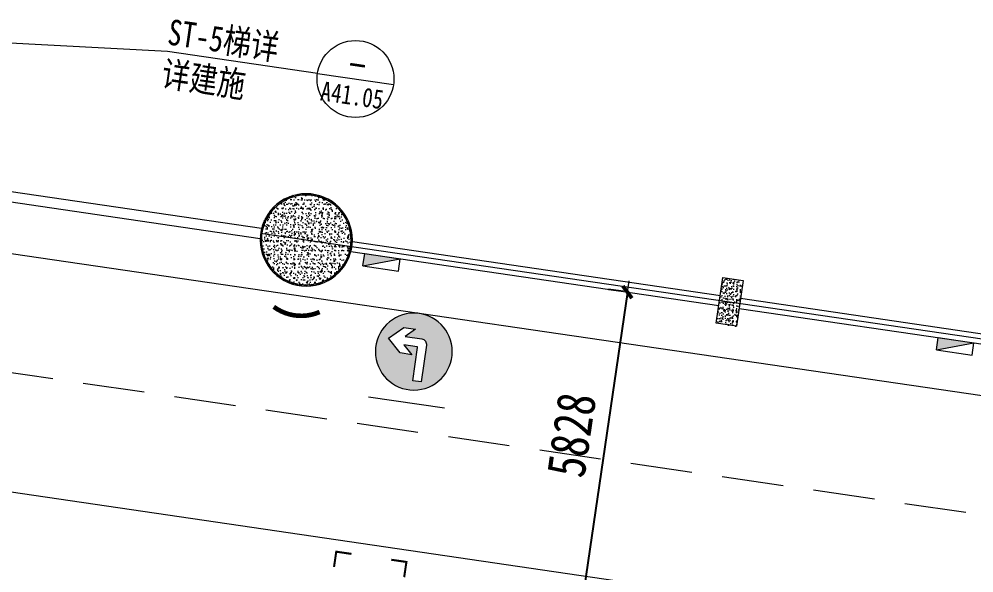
# Model space of a CAD drawing. Header units: inches. Extents: x -414268 to 632271, y -366004 to 318730.
# Drawn here: x 537920 to 556549, y 67089 to 77882 of the extents above; entities that cross this region are included whole.
import ezdxf
from ezdxf.enums import TextEntityAlignment as Align

# ---------------------------------------------------------------- set-up
doc = ezdxf.new("R2010")
doc.units = ezdxf.units.IN
doc.header["$LTSCALE"] = 1200
doc.header["$MEASUREMENT"] = 0
doc.linetypes.add('DASHEDX2', pattern=[1.5, 1, -0.5])
doc.layers.get('0').update_dxf_attribs({"linetype": 'CONTINUOUS', "lineweight": 0})
doc.layers.get('DEFPOINTS').update_dxf_attribs({"linetype": 'CONTINUOUS', "lineweight": 0})
for name, color, linetype, lineweight in [('0--PAI--', 7, 'CONTINUOUS', 0), ('0--PAI--BLUE', 5, 'CONTINUOUS', 0), ('0--尺寸', 3, 'CONTINUOUS', 0), ('0--弧型立面标', 7, 'CONTINUOUS', 0), ('0--立面标', 7, 'CONTINUOUS', 0), ('0--路缘线', 1, 'CONTINUOUS', 0), ('7', 7, 'CONTINUOUS', 0), ('COL-GRID-UG-2$0$A-ANNO-DIM', 7, 'CONTINUOUS', 0), ('COL-GRID-UG-2$0$A-CORE-PAR', 7, 'CONTINUOUS', 0), ('COL-GRID-UG-2$0$A-MTRL-HTC', 7, 'CONTINUOUS', 0), ('COL-GRID-UG-2$0$STR-COMP-0', 7, 'CONTINUOUS', 0), ('COL-GRID-UG-2$0$STR-COMP-4', 7, 'CONTINUOUS', 0), ('DY1', 7, 'CONTINUOUS', 0), ('HY消火栓', 7, 'CONTINUOUS', 0), ('LTP-UG1$0$A-SITE-VENT', 7, 'CONTINUOUS', 0), ('WALL', 7, 'CONTINUOUS', 0)]:
    doc.layers.add(name, color=color, linetype=linetype, lineweight=lineweight)
doc.styles.add('-黑体', font='simhei.ttf', dxfattribs={"width": 0.8})
doc.styles.add('COL-GRID-UG-1_8A_200701112', font='romans.shx', dxfattribs={"width": 0.85})
doc.dimstyles.new('DIMN150', dxfattribs={"dimscale": 1.5, "dimtxt": 250, "dimasz": 1, "dimexe": 250, "dimexo": 300, "dimgap": 150, "dimtad": 1, "dimdec": 0, "dimzin": 0, "dimdsep": 46, "dimtxsty": 'COL-GRID-UG-1_8A_200701112', "dimblk": '_DIMX', "dimcen": 0.09, "dimdle": 0.375, "dimclrd": 1, "dimclre": 1, "dimclrt": 7, "dimadec": 0, "dimazin": 0, "dimtfac": 1, "dimtdec": 0, "dimtix": 1, "dimtmove": 0, "dimatfit": 3, "dimldrblk": '_DIMX', "dimfxl": 250, "dimtolj": 1, "dimtzin": 0, "dimarcsym": 0})

# ---------------------------------------------------------------- blocks, each defined once
blk = doc.blocks.new('COL-GRID-UG-2$0$_8')
at = {"layer": 'COL-GRID-UG-2$0$STR-COMP-4'}
h = blk.add_hatch(dxfattribs=at)
h.set_pattern_fill('AR-CONC', color=251, scale=0.02, angle=8.3206, style=0)
h.set_pattern_definition([(50, (-65.09035, -5.26929), (0.14345204, -0.01255043), [0.015, -0.165]), (355, (-65.09035, -5.26929), (-0.02775027, 0.15043843), [0.012, -0.132]), (100.4514, (-65.0784, -5.27034), (0.11570188, 0.1378879), [0.01274804, -0.14022842]), (46.1842, (-65.09035, -5.2293), (0.2134482, -0.0331038), [0.0225, -0.2475]), (96.6356, (-65.07256, -5.23205), (0.18693254, 0.1948236), [0.01912206, -0.2103426]), (351.1842, (-65.09035, -5.2293), (0.1869324, 0.1948237), [0.018, -0.198]), (21, (-65.07035, -5.23929), (0.1193814, -0.08052378), [0.015, -0.165]), (326, (-65.07035, -5.23929), (0.04866307, 0.14503), [0.012, -0.132]), (71.4514, (-65.0604, -5.246), (0.16804453, 0.0645061), [0.01274804, -0.14022842]), (37.5, (-65.09035, -5.26929), (0.00243197, 0.06657877), [0, -0.1304, 0, -0.134, 0, -0.1325]), (7.5, (-65.09035, -5.26929), (0.05261391, 0.07888234), [0, -0.0764, 0, -0.1274, 0, -0.0505]), (327.5, (-65.13495, -5.26929), (0.106764487, -0.004510974), [0, -0.05, 0, -0.156, 0, -0.207]), (317.5, (-65.15495, -5.26929), (0.11663723, 0.020021), [0, -0.065, 0, -0.1036, 0, -0.147])])
h.paths.add_polyline_path([(0.45, -0.2), (-0.45, -0.2), (-0.45, 0.2), (0.45, 0.2)])
at = {"layer": 'COL-GRID-UG-2$0$STR-COMP-0'}
blk.add_lwpolyline([(0.45, -0.2), (-0.45, -0.2), (-0.45, 0.2), (0.45, 0.2)], close=True, dxfattribs=at)
blk = doc.blocks.new('COL-GRID-UG-2$0$COL_1_8')
at = {"layer": 'COL-GRID-UG-2$0$A-MTRL-HTC'}
h = blk.add_hatch(dxfattribs=at)
h.set_pattern_fill('STEEL', color=256, scale=0.5, style=0)
h.set_pattern_definition([(315, (21.45, -21.45), (-0.04419417, -0.04419417), []), (315, (21.45, -21.48125), (-0.04419417, -0.04419417), [])])
edge = h.paths.add_edge_path(flags=16)
edge.add_arc((0, 0), 0.875, 0, 360)
edge = h.paths.add_edge_path()
edge.add_arc((0, 0), 0.9, 0, 360)
h = blk.add_hatch(dxfattribs=at)
h.set_pattern_fill('AR-CONC', color=256, scale=0.025, style=0)
h.set_pattern_definition([(310, (21.45, -21.45), (0.17931505, 0.015688), [0.01875, -0.20625]), (5, (21.45, -21.45), (-0.0346878, -0.188048), [0.015, -0.165]), (259.5486, (21.46494, -21.4487), (0.1446273, -0.1723599), [0.015935, -0.1752855]), (313.8158, (21.45, -21.5), (0.2668103, 0.0413798), [0.028125, -0.309375]), (263.3644, (21.47223, -21.49655), (0.2336657, -0.2435295), [0.0239026, -0.2629282]), (8.8158, (21.45, -21.5), (0.2336655, -0.2435297), [0.0225, -0.2475]), (339, (21.475, -21.4875), (0.14922676, 0.1006547), [0.01875, -0.20625]), (34, (21.475, -21.4875), (0.0608288, -0.1812875), [0.015, -0.165]), (288.5486, (21.48744, -21.47911), (0.2100557, -0.0806326), [0.015935, -0.1752855]), (322.5, (21.45, -21.45), (0.00303996, -0.08322346), [0, -0.163, 0, -0.1675, 0, -0.165625]), (352.5, (21.45, -21.45), (0.06576738, -0.09860293), [0, -0.0955, 0, -0.15925, 0, -0.063125]), (32.5, (21.39425, -21.45), (0.13345561, 0.00563872), [0, -0.0625, 0, -0.195, 0, -0.25875]), (42.5, (21.36925, -21.45), (0.14579654, -0.02502625), [0, -0.08125, 0, -0.1295, 0, -0.18375])])
edge = h.paths.add_edge_path()
edge.add_arc((0, 0), 0.875, 0, 360)
at = {"layer": 'COL-GRID-UG-2$0$A-CORE-PAR'}
for radius in [0.9, 0.875]:
    blk.add_circle((0, 0), radius, dxfattribs=at)
blk = doc.blocks.new('HY')
for p, q in [((0, 0), (0.24, 0)), ((0, 0), (0.24, -0.7)), ((0, 0), (0, -0.7)), ((0.24, 0), (0.24, -0.7)), ((0, -0.7), (0.24, -0.7))]:
    blk.add_line(p, q)
blk.add_solid([(0, 0), (0.24, 0), (0.24, -0.7)])
blk = doc.blocks.new('_DIMX')
blk.add_line((-150, 0), (150, 0))
at = {"const_width": 50}
blk.add_lwpolyline([(-70, -70), (70, 70)], dxfattribs=at)
blk = doc.blocks.new('*D290')
at = {"layer": '0--尺寸', "color": 0, "lineweight": -2}
for p, q in [((549788, 72560), (548945, 66796)), ((549712, 72572), (549417, 72615)), ((548868, 66806), (548573, 66849))]:
    blk.add_line(p, q, dxfattribs=at)
at = {"layer": 'DEFPOINTS', "color": 0}
for p in [(550157, 72507), (548945, 66795), (549313, 66741)]:
    blk.add_point(p, dxfattribs=at)
at = {"layer": '0--尺寸', "color": 0, "lineweight": -2, "xscale": 1.5, "yscale": 1.5, "zscale": 1.5}
for p, rotation in [((549788, 72561), 81.6793996836047), ((548945, 66795), 261.6793996836047)]:
    blk.add_blockref('_DIMX', p, dxfattribs=dict(at, rotation=rotation))
at = {"layer": '0--尺寸', "color": 7, "insert": (548698, 69776), "char_height": 750, "attachment_point": 5, "rotation": 81.6794, "style": '-黑体'}
blk.add_mtext('\\A1;5828', dxfattribs=at)
blk = doc.blocks.new('A$C50091FAB')
at = {"layer": '0--PAI--BLUE'}
h = blk.add_hatch(color=256, dxfattribs=at)
edge = h.paths.add_edge_path()
edge.add_arc((300, 400), 300, 0, 360)
edge = h.paths.add_edge_path(flags=16)
edge.add_line((312.4, 574), (384.2, 507))
edge.add_line((384.2, 507), (253.9, 507))
edge.add_arc((253.9, 463), 44, 90, 180)
edge.add_line((209.9, 463), (209.9, 174))
edge.add_line((209.9, 174), (275.9, 174))
edge.add_line((275.9, 174), (275.9, 436))
edge.add_arc((280.9, 436), 5, 90, 180, ccw=False)
edge.add_line((280.9, 441), (384.2, 441))
edge.add_line((384.2, 441), (312.4, 374))
edge.add_line((312.4, 374), (404.4, 374))
edge.add_line((404.4, 374), (511.6, 474))
edge.add_line((511.6, 474), (404.4, 574))
edge.add_line((404.4, 574), (312.4, 574))
at = {"layer": '0--PAI--'}
blk.add_lwpolyline([(312.4, 574), (384.2, 507), (253.9, 507, 0.414214), (209.9, 463), (209.9, 174), (275.9, 174), (275.9, 436, -0.414214), (280.9, 441), (384.2, 441), (312.4, 374), (404.4, 374), (511.6, 474), (404.4, 574)], format="xyb", close=True, dxfattribs=at)
blk.add_circle((300, 400), 300, dxfattribs=at)
at = {"layer": '7'}
blk.add_line((600, 0), (0, 0), dxfattribs=at)

msp = doc.modelspace()

# ---------------------------------------------------------------- linework, layer by layer
at = {"layer": '0--弧型立面标', "const_width": 90}
msp.add_lwpolyline([(543783.3, 72173, -0.2679492), (542889.1, 72274.6, -0.2679492)], format="xyb", dxfattribs=at)
at = {"layer": '0--立面标', "const_width": 40}
for points in [[(544405.2, 67458.8), (544108.3, 67502.2), (544064.9, 67205.3)], [(545180.1, 67345.4), (545477, 67302), (545433.6, 67005.2)]]:
    msp.add_lwpolyline(points, dxfattribs=at)
at = {"layer": '0--路缘线'}
for p, q in [((579875, 67150.3), (515064.9, 76628.8)), ((535974, 68928.2), (581421.4, 62281.5))]:
    msp.add_line(p, q, dxfattribs=at)
at = {"layer": '0--路缘线', "linetype": 'DASHEDX2'}
msp.add_line((579542.6, 64877.6), (535981.8, 71248.4), dxfattribs=at)
at = {"layer": 'DY1'}
for p, q in [((540817.8, 77250.9), (536205, 77496.6)), ((543742.2, 76823.2), (540817.8, 77250.9)), ((543742.2, 76823.2), (545226.4, 76606.2))]:
    msp.add_line(p, q, dxfattribs=at)
msp.add_circle((544484.3, 76714.7), 750, dxfattribs=at)
at = {"layer": 'LTP-UG1$0$A-SITE-VENT'}
msp.add_line((542632.6, 73708.7), (575635.1, 68882.1), dxfattribs=at)
at = {"layer": 'WALL'}
for p, q in [((534929.1, 74936.4), (542652.5, 73806.9)), ((534702.3, 74767.5), (542623.6, 73609)), ((544422.6, 73548), (551601.8, 72498)), ((544393.6, 73350.1), (551572.8, 72300.1)), ((551997.6, 72440.2), (556802, 71737.5)), ((551968.6, 72242.3), (556773.1, 71539.6))]:
    msp.add_line(p, q, dxfattribs=at)

# ---------------------------------------------------------------- block references
at = {"layer": '7', "xscale": -2.500000000017719, "yscale": 2.500000000010913, "zscale": 2.5, "rotation": 351.6793996833871}
msp.add_blockref('A$C50091FAB', (546219.4, 70303.8), dxfattribs=at)
at = {"layer": 'COL-GRID-UG-2$0$A-ANNO-DIM', "yscale": 999.9999999999962, "zscale": 1000}
for name, p, xscale, rotation in [('COL-GRID-UG-2$0$COL_1_8', (543523.1, 73578.5), -1000.000000000049, 171.6793996836047), ('COL-GRID-UG-2$0$_8', (551785.2, 72370.1), 999.999999999996, 81.679399684022)]:
    msp.add_blockref(name, p, dxfattribs=dict(at, xscale=xscale, rotation=rotation))
at = {"layer": 'HY消火栓', "xscale": 1000.00000000001, "yscale": 999.9999999999962, "zscale": 1000, "rotation": 81.6793996840626}
for p in [(544629, 73073.1), (555819.6, 71436.5)]:
    msp.add_blockref('HY', p, dxfattribs=at)

# ---------------------------------------------------------------- texts
at = {"layer": 'DY1', "style": '-黑体', "width": 0.8}
for s, p in [('ST-5梯详', (540795, 77390.7)), ('详建施', (540677, 76584.2))]:
    msp.add_text(s, height=500, rotation=351.6794, dxfattribs=at).set_placement(p)
msp.add_text('A41.05', height=375, rotation=351.6794, dxfattribs=at).set_placement((544417.4, 76395.5), align=Align.MIDDLE)
at = {"layer": 'DY1', "style": '-黑体', "width": 1.390625}
msp.add_attdef('-', text='1', height=510, rotation=351.6794, dxfattribs=at).set_placement((544242.9, 76825.8), (544747.5, 76752), align=Align.FIT)

# ---------------------------------------------------------------- dimensions: what is measured, and where the dimension line sits
at = {"layer": '0--尺寸'}
dim = msp.add_linear_dim(base=(548944.5, 66794.9), p1=(550156.8, 72507.2), p2=(549313.5, 66740.9), angle=81.6794, dimstyle='DIMN150', override={"dimtxt": 500, "dimgap": 200, "dimtxsty": '-黑体', "dimclrd": 0, "dimclre": 0, "dimfxl": 0.36, "dimarcsym": 1}, dxfattribs=at)
dim.commit()
dim.dimension.update_dxf_attribs({"geometry": '*D290', "text_midpoint": (548698.3, 69775.7)})

doc.saveas('drawing.dxf')
